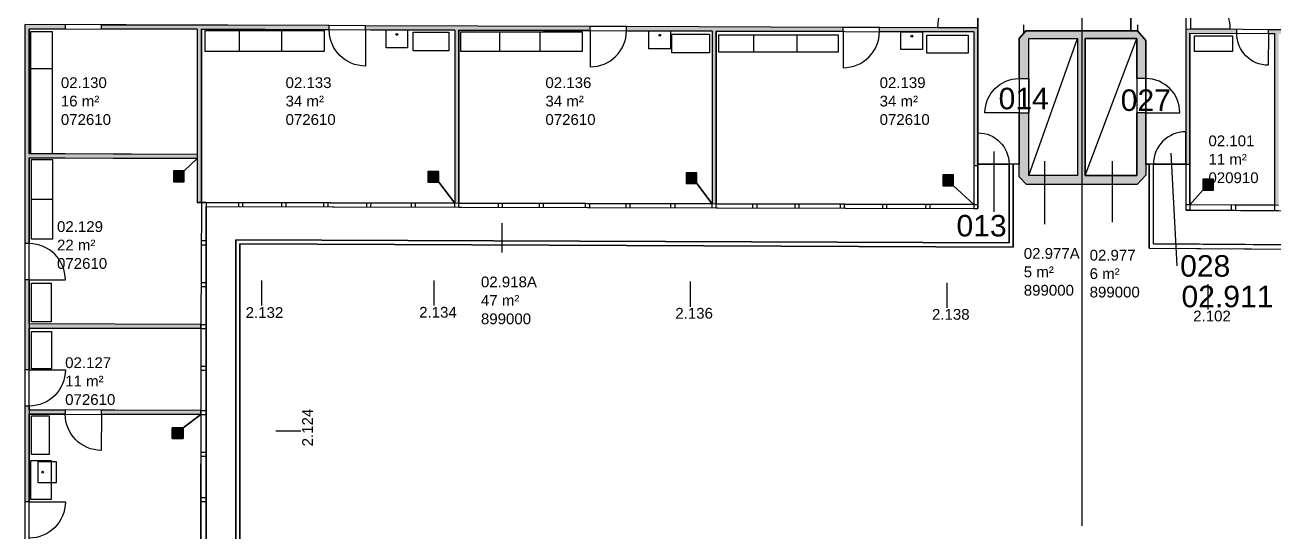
# Model space of a CAD drawing. Header units: metres. Extents: x -1 to 148, y -1 to 108.
# Drawn here: x 44.95 to 79.8, y 26.4 to 40.55 of the extents above; entities that cross this region are included whole.
import ezdxf

# ---------------------------------------------------------------- set-up
doc = ezdxf.new("R2010")
doc.units = ezdxf.units.M
doc.header["$MEASUREMENT"] = 0
doc.linetypes.add('ACAD_ISO03W100', pattern=[30, 12, -18])
doc.layers.get('0').update_dxf_attribs({"linetype": 'CONTINUOUS'})
doc.layers.add('Unchanged', color=8, linetype='CONTINUOUS')
doc.layers.add('Unchanged Layer Off', color=2, linetype='CONTINUOUS')
doc.styles.add('ARIAL', font='arial.ttf')

# ---------------------------------------------------------------- blocks, each defined once
blk = doc.blocks.new('Tuer')
at = {"layer": 'Unchanged'}
blk.add_line((0, 0), (0, 0.82), dxfattribs=at)
blk.add_arc((0, 0), 0.82, 90, 180, dxfattribs=at)
blk = doc.blocks.new('tueren')
at = {"layer": 'Unchanged', "linetype": 'ACAD_ISO03W100', "ltscale": 0.01}
blk.add_line((92.527, 97.642), (92.527, 98.708), dxfattribs=at)
at = {"layer": 'Unchanged'}
blk.add_line((94.658, 97.642), (94.658, 98.708), dxfattribs=at)
at = {"layer": 'Unchanged', "linetype": 'ACAD_ISO03W100', "ltscale": 0.01}
blk.add_arc((92.527, 97.642), 1.066, 360, 90, dxfattribs=at)
at = {"layer": 'Unchanged'}
blk.add_arc((94.658, 97.642), 1.066, 90, 180, dxfattribs=at)
blk = doc.blocks.new('Ausgussbecken')
at = {"layer": 'Unchanged'}
blk.add_lwpolyline([(-0.185, 0), (0.415, 0), (0.415, -0.5), (-0.185, -0.5)], close=True, dxfattribs=at)
at = {"layer": 'Unchanged', "linetype": 'Continuous'}
blk.add_circle((0.115, -0.124), 0.0253, dxfattribs=at)
blk = doc.blocks.new('Raumstempel')
at = {"layer": 'Unchanged', "linetype": 'ByBlock', "style": 'ARIAL'}
for tag, p in [('HOERSAALNUMMER', (0, 1.029)), ('ANZAHL PLAETZE', (0, 0.514)), ('RAUMNUMMER', (0, 0)), ('FLÄCHE', (0, -0.514)), ('INSTITUTSNUMMER1', (0, -1.029)), ('INSTITUTSNUMMER2', (0, -1.543))]:
    blk.add_attdef(tag, p, '', height=0.3, dxfattribs=at)

msp = doc.modelspace()

# ---------------------------------------------------------------- hatches: boundary and pattern name
at = {"layer": 'Unchanged'}
h = msp.add_hatch(color=256, dxfattribs=at)
h.paths.add_polyline_path([(45.062, 40.44), (46.068, 40.434), (46.068, 40.555), (44.947, 40.556), (44.947, 34.446), (45.062, 34.446), (45.062, 36.835), (46.068, 36.832), (49.752, 36.82), (49.752, 36.935), (46.069, 36.947), (45.062, 36.95)])
h.paths.add_polyline_path([(45.062, 33.436), (44.947, 33.436), (44.947, 30.926), (45.062, 30.926), (45.062, 32.206)])
h.paths.add_polyline_path([(45.062, 29.916), (44.947, 29.916), (44.947, 27.242), (45.062, 27.242), (45.062, 28.649)])
h.paths.add_polyline_path([(46.068, 29.811), (45.062, 29.811), (45.062, 29.692), (46.068, 29.692)])
h.paths.add_polyline_path([(49.847, 29.795), (47.079, 29.804), (47.078, 29.689), (49.847, 29.68), (49.847, 29.68)])
h.paths.add_polyline_path([(49.847, 32.19), (45.062, 32.206), (45.062, 32.085), (49.847, 32.075), (49.847, 32.075)])
for points in [[(53.431, 40.527), (47.078, 40.542), (47.078, 40.434), (49.752, 40.425), (49.752, 35.598), (49.867, 35.598), (49.867, 40.424), (53.431, 40.412)], [(57.047, 40.4), (60.708, 40.388), (60.708, 40.503), (54.441, 40.524), (54.441, 40.409), (56.932, 40.401), (56.932, 35.578), (57.047, 35.578)], [(61.718, 40.5), (61.718, 40.385), (64.103, 40.377), (64.103, 35.558), (64.218, 35.558), (64.218, 35.558), (64.218, 40.376), (67.763, 40.364), (67.763, 40.479)], [(68.773, 40.476), (68.773, 40.361), (71.399, 40.352), (71.399, 36.624), (71.514, 36.624), (71.514, 40.467)], [(77.427, 40.319), (78.734, 40.31), (78.734, 40.425), (77.312, 40.434), (77.312, 36.665), (77.427, 36.665)], [(76.2, 36.354), (76.2, 36.665), (75.952, 36.665), (75.952, 36.347), (74.508, 36.347), (74.297, 36.347), (72.939, 36.347), (72.939, 36.665), (72.664, 36.665), (72.664, 36.313), (72.873, 36.095), (75.958, 36.095)], [(49.388, 36.173), (49.388, 36.473), (49.088, 36.473), (49.088, 36.173)], [(56.482, 36.16), (56.482, 36.46), (56.182, 36.46), (56.182, 36.16)], [(63.679, 36.119), (63.679, 36.419), (63.379, 36.419), (63.379, 36.119)], [(70.84, 36.061), (70.84, 36.361), (70.54, 36.361), (70.54, 36.061)], [(78.087, 35.942), (78.087, 36.242), (77.787, 36.242), (77.787, 35.942)], [(49.354, 29.009), (49.354, 29.309), (49.054, 29.309), (49.054, 29.009)]]:
    msp.add_hatch(color=256, dxfattribs=at).paths.add_polyline_path(points)
h = msp.add_hatch(color=256, dxfattribs=at)
h.paths.add_polyline_path([(75.964, 40.379), (72.855, 40.379), (72.664, 40.17), (72.664, 39.049), (72.939, 39.049), (72.939, 40.17), (74.297, 40.17), (74.297, 36.347), (74.508, 36.347), (74.508, 40.17), (75.952, 40.17), (75.952, 39.049), (76.2, 39.049), (76.2, 40.112)])
h.paths.add_polyline_path([(72.939, 38.099), (72.664, 38.099), (72.664, 36.665), (72.939, 36.665)], flags=17)
h.paths.add_polyline_path([(76.2, 38.099), (75.952, 38.099), (75.952, 36.665), (76.2, 36.665)], flags=17)
h = msp.add_hatch(color=256, dxfattribs=at)
h.paths.add_polyline_path([(82.196, 40.289), (82.328, 40.288), (82.329, 40.403), (81.984, 40.405), (81.983, 40.29), (82.081, 40.29), (82.081, 35.5), (82.196, 35.499)])
h.paths.add_polyline_path([(79.9, 40.303), (81.098, 40.296), (81.099, 40.411), (79.619, 40.42), (79.619, 40.305), (79.785, 40.304), (79.785, 35.515), (79.9, 35.514)])

# ---------------------------------------------------------------- linework, layer by layer
at = {"layer": 'Unchanged', "ltscale": 0.025}
for p, q in [((74.427, 26.572), (74.427, 56.68)), ((75.785, 40.379), (75.785, 41.965)), ((75.964, 40.379), (75.785, 40.379)), ((76.2, 40.112), (75.964, 40.379))]:
    msp.add_line(p, q, dxfattribs=at)
at = {"layer": 'Unchanged'}
for p, q in [((44.947, 40.556), (44.947, 34.446)), ((45.062, 40.44), (45.062, 36.95)), ((45.062, 40.44), (46.068, 40.434)), ((46.068, 40.555), (46.068, 40.434)), ((53.431, 40.527), (47.078, 40.542)), ((47.078, 40.434), (47.078, 40.542)), ((49.752, 40.425), (47.078, 40.434)), ((53.431, 40.412), (53.431, 40.527)), ((60.708, 40.503), (54.441, 40.524)), ((54.441, 40.409), (54.441, 40.524)), ((60.708, 40.388), (60.708, 40.503)), ((61.718, 40.385), (61.718, 40.5)), ((67.763, 40.479), (61.718, 40.5)), ((67.763, 40.364), (67.763, 40.479)), ((71.514, 40.467), (68.773, 40.476)), ((68.773, 40.361), (68.773, 40.476)), ((71.514, 40.467), (70.39, 40.47)), ((71.514, 40.467), (71.514, 36.624)), ((72.798, 40.317), (72.798, 40.548)), ((75.964, 40.548), (75.964, 40.379)), ((77.312, 40.434), (77.312, 36.665)), ((77.312, 40.434), (78.734, 40.425)), ((49.752, 40.425), (49.752, 35.598)), ((53.431, 40.412), (49.867, 40.424)), ((49.867, 40.424), (49.867, 35.598)), ((50.917, 40.388), (50.917, 39.802)), ((52.105, 39.802), (52.105, 40.388)), ((56.932, 40.401), (54.441, 40.409)), ((56.932, 40.401), (56.932, 35.578)), ((60.708, 40.388), (57.047, 40.4)), ((57.047, 40.4), (57.047, 35.578)), ((58.182, 40.355), (58.182, 39.805)), ((59.309, 39.805), (59.309, 40.355)), ((64.103, 40.377), (61.718, 40.385)), ((64.103, 40.377), (64.103, 35.558)), ((67.763, 40.364), (64.218, 40.376)), ((64.218, 40.376), (64.218, 35.558)), ((65.264, 40.269), (65.264, 39.784)), ((66.478, 39.784), (66.478, 40.269)), ((71.399, 40.352), (68.773, 40.361)), ((71.399, 40.352), (71.399, 36.624)), ((72.664, 40.17), (72.855, 40.379)), ((72.939, 39.049), (72.939, 40.17)), ((72.939, 40.17), (74.297, 40.17)), ((72.939, 36.347), (74.297, 40.17)), ((74.297, 40.17), (74.297, 36.347)), ((75.952, 40.17), (74.508, 40.17)), ((74.508, 40.17), (74.508, 36.347)), ((74.508, 36.347), (75.952, 40.17)), ((75.952, 39.049), (75.952, 40.17)), ((75.964, 40.379), (76.2, 40.112)), ((77.427, 40.319), (77.427, 36.665)), ((77.427, 40.319), (78.734, 40.31)), ((78.734, 40.31), (78.734, 40.425)), ((79.619, 40.305), (79.619, 40.42)), ((79.619, 40.42), (81.099, 40.411)), ((79.619, 40.305), (79.785, 40.304)), ((79.785, 40.304), (79.785, 35.515)), ((45.113, 39.328), (45.705, 39.328)), ((72.664, 39.049), (72.939, 39.049)), ((72.939, 39.049), (72.939, 38.099)), ((76.197, 39.049), (75.952, 39.049)), ((75.952, 39.049), (75.952, 38.099)), ((72.664, 38.099), (72.939, 38.099)), ((76.197, 38.099), (75.952, 38.099)), ((46.069, 36.947), (45.062, 36.95)), ((49.752, 36.935), (46.069, 36.947)), ((45.062, 36.835), (45.062, 34.446)), ((46.068, 36.832), (45.062, 36.835)), ((49.752, 36.82), (46.068, 36.832)), ((71.399, 36.624), (71.514, 36.624)), ((71.399, 36.624), (71.399, 35.423)), ((72.385, 36.665), (71.514, 36.665)), ((71.514, 36.624), (71.514, 35.423)), ((72.664, 36.665), (72.385, 36.665)), ((72.385, 34.465), (72.385, 36.665)), ((72.5, 34.35), (72.5, 36.665)), ((72.939, 36.347), (72.939, 36.665)), ((73.385, 34.986), (73.385, 36.751)), ((75.273, 35.047), (75.273, 36.751)), ((75.952, 36.347), (75.952, 36.665)), ((77.312, 36.665), (76.2, 36.665)), ((76.295, 34.324), (76.295, 36.665)), ((76.41, 34.438), (76.41, 36.665)), ((77.312, 36.665), (76.41, 36.665)), ((77.312, 36.665), (77.427, 36.665)), ((77.312, 36.665), (77.312, 35.382)), ((77.427, 36.665), (77.427, 35.381)), ((72.664, 36.313), (72.873, 36.095)), ((74.297, 36.347), (72.939, 36.347)), ((74.508, 36.347), (75.952, 36.347)), ((45.127, 35.683), (45.715, 35.683)), ((49.867, 35.598), (49.752, 35.598)), ((49.867, 35.598), (49.847, 32.19)), ((49.867, 35.598), (57.047, 35.578)), ((49.997, 35.598), (49.997, 32.19)), ((50.905, 35.48), (50.905, 35.595)), ((51.02, 35.48), (51.02, 35.595)), ((52.112, 35.477), (52.112, 35.592)), ((52.227, 35.477), (52.227, 35.592)), ((53.281, 35.474), (53.282, 35.589)), ((53.396, 35.473), (53.397, 35.588)), ((54.479, 35.47), (54.48, 35.585)), ((54.594, 35.47), (54.595, 35.585)), ((55.72, 35.467), (55.72, 35.582)), ((55.835, 35.466), (55.835, 35.581)), ((56.931, 35.463), (56.932, 35.578)), ((57.046, 35.463), (57.047, 35.578)), ((57.047, 35.578), (64.218, 35.558)), ((58.147, 35.46), (58.148, 35.575)), ((58.262, 35.46), (58.263, 35.575)), ((59.292, 35.457), (59.293, 35.572)), ((59.407, 35.457), (59.408, 35.572)), ((60.579, 35.453), (60.58, 35.568)), ((60.694, 35.453), (60.695, 35.568)), ((61.707, 35.45), (61.707, 35.565)), ((61.822, 35.45), (61.822, 35.565)), ((62.956, 35.447), (62.957, 35.562)), ((63.071, 35.446), (63.072, 35.561)), ((64.103, 35.444), (64.103, 35.559)), ((64.218, 35.558), (71.399, 35.538)), ((64.218, 35.443), (64.218, 35.558)), ((65.245, 35.441), (65.245, 35.556)), ((65.36, 35.44), (65.36, 35.555)), ((66.421, 35.437), (66.422, 35.552)), ((66.536, 35.437), (66.537, 35.552)), ((49.997, 35.483), (57.047, 35.463)), ((57.047, 35.463), (64.218, 35.443)), ((64.218, 35.443), (71.399, 35.423)), ((67.685, 35.434), (67.685, 35.549)), ((67.8, 35.433), (67.8, 35.548)), ((68.866, 35.43), (68.866, 35.545)), ((68.981, 35.43), (68.981, 35.545)), ((70.069, 35.427), (70.07, 35.542)), ((70.184, 35.427), (70.185, 35.542)), ((71.399, 35.538), (71.514, 35.538)), ((71.399, 35.423), (71.514, 35.423)), ((77.427, 35.531), (77.312, 35.531)), ((77.427, 35.381), (77.312, 35.382)), ((79.9, 35.514), (77.427, 35.531)), ((79.9, 35.364), (77.427, 35.381)), ((78.583, 35.523), (78.582, 35.373)), ((78.698, 35.522), (78.697, 35.372)), ((79.785, 35.515), (79.784, 35.365)), ((58.255, 34.198), (58.255, 35.02)), ((49.861, 34.53), (49.997, 34.53)), ((50.825, 34.554), (72.385, 34.465)), ((50.825, 5.985), (50.825, 34.554)), ((45.062, 34.446), (44.947, 34.446)), ((49.86, 34.415), (49.997, 34.415)), ((50.94, 5.87), (50.94, 34.438)), ((50.94, 34.438), (72.5, 34.35)), ((76.295, 34.324), (106.767, 34.108)), ((76.41, 34.438), (107.168, 34.22)), ((45.062, 33.436), (44.947, 33.436)), ((44.947, 33.436), (44.947, 30.926)), ((45.062, 33.436), (45.062, 32.206)), ((49.853, 33.246), (49.997, 33.246)), ((49.854, 33.361), (49.997, 33.361)), ((49.847, 32.19), (45.062, 32.206)), ((45.062, 32.206), (45.062, 30.926)), ((49.847, 32.075), (45.062, 32.085)), ((49.847, 32.19), (49.847, 28.518)), ((49.847, 32.19), (49.997, 32.19)), ((49.847, 32.075), (49.847, 32.19)), ((49.847, 32.075), (49.997, 32.075)), ((49.997, 32.19), (49.997, 28.517)), ((49.847, 31.031), (49.997, 31.031)), ((45.062, 30.926), (44.947, 30.926)), ((49.847, 30.916), (49.997, 30.916)), ((45.062, 29.916), (44.947, 29.916)), ((44.947, 29.916), (44.947, 27.242)), ((45.062, 29.916), (45.062, 28.649)), ((45.062, 29.811), (46.068, 29.811)), ((46.068, 29.692), (45.062, 29.692)), ((46.068, 29.811), (46.068, 29.692)), ((47.078, 29.689), (47.079, 29.804)), ((49.847, 29.68), (47.078, 29.689)), ((49.847, 29.795), (47.079, 29.804)), ((49.847, 29.795), (49.997, 29.795)), ((49.847, 29.68), (49.847, 29.795)), ((49.847, 29.68), (49.997, 29.68)), ((45.062, 28.649), (45.062, 27.242)), ((49.847, 28.633), (49.997, 28.633)), ((49.847, 28.518), (49.847, 21.324)), ((49.847, 28.518), (49.997, 28.518)), ((49.997, 28.517), (49.997, 21.323)), ((45.062, 27.242), (44.947, 27.242)), ((49.847, 27.364), (49.997, 27.364)), ((49.847, 27.249), (49.997, 27.249))]:
    msp.add_line(p, q, dxfattribs=at)
for points in [[(45.113, 40.368), (45.705, 40.368), (45.705, 36.948), (45.113, 36.948)], [(53.29, 39.802), (49.971, 39.802), (49.971, 40.388), (53.29, 40.388)], [(56.768, 39.828), (55.77, 39.828), (55.77, 40.345), (56.768, 40.345)], [(60.484, 39.805), (57.097, 39.805), (57.097, 40.355), (60.484, 40.355)], [(64.032, 39.773), (62.978, 39.773), (62.978, 40.286), (64.032, 40.286)], [(67.623, 39.784), (64.295, 39.784), (64.295, 40.269), (67.623, 40.269)], [(71.248, 39.756), (70.092, 39.756), (70.092, 40.258), (71.248, 40.258)], [(78.612, 39.808), (77.554, 39.808), (77.554, 40.245), (78.612, 40.245)], [(45.715, 34.571), (45.127, 34.571), (45.127, 36.795), (45.715, 36.795)], [(49.088, 36.173), (49.388, 36.173), (49.388, 36.473), (49.088, 36.473)], [(56.182, 36.16), (56.482, 36.16), (56.482, 36.46), (56.182, 36.46)], [(63.379, 36.119), (63.679, 36.119), (63.679, 36.419), (63.379, 36.419)], [(70.54, 36.061), (70.84, 36.061), (70.84, 36.361), (70.54, 36.361)], [(77.787, 35.942), (78.087, 35.942), (78.087, 36.242), (77.787, 36.242)], [(45.68, 32.265), (45.132, 32.265), (45.132, 33.342), (45.68, 33.342)], [(45.683, 30.957), (45.129, 30.957), (45.129, 31.995), (45.683, 31.995)], [(45.619, 28.568), (45.132, 28.568), (45.132, 29.645), (45.619, 29.645)], [(49.054, 29.009), (49.354, 29.009), (49.354, 29.309), (49.054, 29.309)], [(45.673, 27.307), (45.111, 27.307), (45.111, 28.398), (45.673, 28.398)]]:
    msp.add_lwpolyline(points, close=True, dxfattribs=at)
for points in [[(72.664, 39.049), (72.664, 40.17)], [(72.855, 40.379), (75.964, 40.379)], [(76.2, 40.112), (76.2, 39.049)], [(72.664, 36.665), (72.664, 38.099)], [(72.939, 36.665), (72.939, 38.099)], [(75.952, 36.665), (75.952, 38.099)], [(76.2, 38.099), (76.2, 36.665)], [(72.664, 36.313), (72.664, 36.665)], [(76.2, 36.665), (76.2, 36.354), (75.958, 36.095)], [(75.958, 36.095), (72.873, 36.095)]]:
    msp.add_lwpolyline(points, dxfattribs=at)
msp.add_arc((71.514, 40.467), 1.124, 89.8081, 179.8081, dxfattribs=at)
at = {"layer": 'Unchanged Layer Off'}
for p, q in [((71.97, 35.333), (71.97, 37.013)), ((77.072, 33.827), (76.909, 36.973))]:
    msp.add_line(p, q, dxfattribs=at)
at = {"layer": 'Unchanged Layer Off', "ltscale": 0.025}
for p, q in [((51.552, 32.716), (51.552, 33.416)), ((56.358, 32.716), (56.358, 33.416)), ((56.358, 32.716), (56.358, 33.416)), ((63.5, 32.687), (63.5, 33.387)), ((63.5, 32.687), (63.5, 33.387)), ((70.656, 32.657), (70.656, 33.357)), ((70.656, 32.657), (70.656, 33.357)), ((77.94, 32.613), (77.94, 33.313)), ((77.94, 32.613), (77.94, 33.313)), ((52.64, 29.212), (51.94, 29.211))]:
    msp.add_line(p, q, dxfattribs=at)
at = {"layer": 'Unchanged Layer Off', "flags": 128}
for points in [[(104.79, 52.162), (76.264, 52.365), (76.264, 44.274), (76.009, 44.016), (76.009, 42.309), (76.154, 42.309), (76.154, 41.965), (75.785, 41.965), (75.785, 40.379), (75.964, 40.379), (76.2, 40.112), (76.201, 36.665), (76.295, 36.665), (76.295, 34.324), (106.767, 34.108)], [(71.514, 42.714), (71.514, 40.467), (68.773, 40.476), (67.763, 40.479), (61.718, 40.5), (60.708, 40.503), (54.441, 40.524), (53.431, 40.527), (44.947, 40.556), (44.947, 8.399)], [(75.785, 40.548), (75.785, 40.379), (72.855, 40.379), (72.664, 40.17), (72.664, 39.049), (72.664, 38.099), (72.664, 36.665), (72.5, 36.665), (72.385, 36.665), (71.514, 36.665), (71.514, 40.467), (71.514, 42.714)], [(75.785, 41.965), (75.785, 40.379), (75.964, 40.379), (76.2, 40.112), (76.2, 36.354), (75.958, 36.095), (72.873, 36.095), (72.664, 36.313), (72.664, 36.665), (72.5, 36.665), (72.5, 34.35), (50.94, 34.438), (50.94, 5.87)]]:
    msp.add_lwpolyline(points, dxfattribs=at)
for points in [[(76.264, 49.972), (76.379, 49.972), (77.339, 49.971), (77.339, 42.634), (77.312, 40.434), (77.312, 36.665), (76.41, 36.665), (76.295, 36.665), (76.2, 36.665), (76.2, 38.099), (76.197, 39.049), (76.2, 40.112), (75.964, 40.379), (75.785, 40.379), (75.785, 41.965), (76.154, 41.965), (76.154, 42.309), (76.009, 42.309), (76.009, 44.016), (76.264, 44.274), (76.264, 47.694), (76.264, 48.704), (76.264, 49.972)], [(77.801, 43.412), (77.801, 43.112), (78.101, 43.112), (78.101, 43.412), (77.801, 43.412), (77.454, 42.633), (77.441, 40.434), (83.331, 40.397), (83.331, 42.811), (85.488, 42.798), (85.488, 42.963), (84.892, 42.963), (84.892, 43.563), (97.066, 43.545), (97.066, 40.315), (101.189, 40.274), (101.215, 42.617), (98.789, 42.644), (98.789, 46.165), (77.454, 46.269), (77.454, 42.633)], [(45.062, 40.44), (49.752, 40.425), (49.752, 36.935), (45.062, 36.95), (45.062, 40.44)], [(49.867, 40.424), (56.932, 40.401), (56.932, 35.578), (56.482, 36.16), (56.482, 36.46), (56.182, 36.46), (56.182, 36.16), (56.482, 36.16), (56.932, 35.578), (49.997, 35.598), (49.867, 35.598)], [(57.047, 40.4), (64.103, 40.377), (64.103, 35.558), (63.679, 36.119), (63.679, 36.419), (63.379, 36.419), (63.379, 36.119), (63.679, 36.119), (64.103, 35.558), (57.047, 35.578), (57.047, 40.4)], [(64.218, 40.376), (71.399, 40.352), (71.399, 35.538), (70.84, 36.061), (70.84, 36.361), (70.54, 36.361), (70.54, 36.061), (70.84, 36.061), (71.399, 35.538), (64.218, 35.558), (64.218, 40.376)], [(72.939, 40.17), (74.297, 40.17), (74.297, 36.347), (72.939, 36.347), (72.939, 40.17)], [(74.508, 40.17), (75.952, 40.17), (75.952, 36.347), (74.508, 36.347), (74.508, 40.17)], [(77.427, 40.319), (79.785, 40.304), (79.785, 35.515), (77.427, 35.531), (77.787, 35.942), (78.087, 35.942), (78.087, 36.242), (77.787, 36.242), (77.787, 35.942), (77.427, 35.531), (77.427, 40.319)], [(45.062, 36.835), (49.752, 36.82), (49.388, 36.473), (49.088, 36.473), (49.088, 36.173), (49.388, 36.173), (49.388, 36.473), (49.752, 36.82), (49.752, 35.598), (49.867, 35.598), (49.847, 32.19), (45.062, 32.206), (45.062, 36.835)], [(71.514, 36.665), (72.385, 36.665), (72.385, 34.465), (50.825, 34.554), (50.825, 5.985), (48.622, 5.985), (48.625, 6.905), (49.997, 6.9), (49.997, 35.483), (71.399, 35.423), (71.514, 35.423), (71.514, 35.538), (71.514, 36.624), (71.514, 36.665)], [(76.41, 36.665), (77.312, 36.665), (77.312, 35.382), (77.427, 35.381), (107.094, 35.183), (107.168, 35.183), (107.168, 34.22), (76.41, 34.438), (76.41, 36.665)], [(45.062, 32.085), (49.847, 32.075), (49.847, 29.795), (49.847, 29.795), (49.847, 29.795), (49.847, 29.795), (49.847, 29.795), (49.847, 29.795), (49.847, 29.795), (45.062, 29.811), (45.062, 32.085)], [(49.847, 29.68), (49.354, 29.309), (49.354, 29.009), (49.054, 29.009), (49.054, 29.309), (49.354, 29.309), (49.847, 29.68), (49.82, 21.439), (49.383, 21.822), (49.083, 21.822), (49.083, 22.122), (49.383, 22.122), (49.383, 21.822), (49.82, 21.439), (45.062, 21.455), (45.062, 29.692)]]:
    msp.add_lwpolyline(points, close=True, dxfattribs=at)

# ---------------------------------------------------------------- block references
for name, p, xscale, yscale, zscale, rotation in [('tueren', (-23.333, 138.14), 1.032205655669589, 1.032205655669589, 1.032205655669589, 270), ('Tuer', (54.441, 40.409), -1.231732666875729, 1.231732666875738, 1.231732666875737, 179.8081466111123), ('Tuer', (60.708, 40.388), 1.231732666875729, 1.231732666875729, 1.231732666875729, 179.8081466111117), ('Tuer', (67.763, 40.364), 1.231732666875729, 1.231732666875729, 1.231732666875729, 179.8081466111117), ('Tuer', (79.619, 40.305), -1.079268292682997, 1.079268292683018, 1.079268292683016, 179.6439095019137), ('Tuer', (72.664, 38.099), -1.158544533305488, 1.158544533305502, 1.158544533305502, 90.00000000305994), ('Tuer', (76.197, 38.099), 1.158544533305488, 1.158544533305488, 1.158544533305488, 269.9999999969401), ('Tuer', (45.062, 33.436), 1.231732666875722, 1.231732666875722, 1.231732666875722, 269.9999999969407), ('Tuer', (45.062, 30.926), -1.231732666875722, 1.231732666875738, 1.231732666875737, 269.9999999969405), ('Tuer', (47.078, 29.689), -1.231732666875727, 1.231732666875736, 1.231732666875737, 179.8081466111124), ('Tuer', (45.062, 27.242), -1.231732666875722, 1.231732666875738, 1.231732666875737, 269.9999999969405)]:
    msp.add_blockref(name, p, dxfattribs=dict(xscale=xscale, yscale=yscale, zscale=zscale, rotation=rotation))
for p in [(55.199, 40.406), (62.53, 40.382), (69.556, 40.358)]:
    msp.add_blockref('Ausgussbecken', p)
ref = msp.add_blockref('Raumstempel', (45.947, 39.3))
ref.add_attrib('RAUMNUMMER', '02.130', (45.947, 38.786), dxfattribs={"layer": 'Unchanged', "color": 7, "height": 0.3, "style": 'ARIAL'})
ref.add_attrib('FLÄCHE_NGF', '16 m²', (45.947, 38.272), dxfattribs={"layer": 'Unchanged', "color": 7, "height": 0.3, "style": 'ARIAL'})
ref.add_attrib('NUTZER_1', '072610', (45.947, 37.758), dxfattribs={"layer": 'Unchanged', "color": 7, "height": 0.3, "style": 'ARIAL'})
ref = msp.add_blockref('Raumstempel', (52.212, 39.3))
ref.add_attrib('RAUMNUMMER', '02.133', (52.212, 38.786), dxfattribs={"layer": 'Unchanged', "color": 7, "height": 0.3, "style": 'ARIAL'})
ref.add_attrib('FLÄCHE_NGF', '34 m²', (52.212, 38.272), dxfattribs={"layer": 'Unchanged', "color": 7, "height": 0.3, "style": 'ARIAL'})
ref.add_attrib('NUTZER_1', '072610', (52.212, 37.758), dxfattribs={"layer": 'Unchanged', "color": 7, "height": 0.3, "style": 'ARIAL'})
ref = msp.add_blockref('Raumstempel', (59.458, 39.3))
ref.add_attrib('RAUMNUMMER', '02.136', (59.458, 38.786), dxfattribs={"layer": 'Unchanged', "color": 7, "height": 0.3, "style": 'ARIAL'})
ref.add_attrib('FLÄCHE_NGF', '34 m²', (59.458, 38.272), dxfattribs={"layer": 'Unchanged', "color": 7, "height": 0.3, "style": 'ARIAL'})
ref.add_attrib('NUTZER_1', '072610', (59.458, 37.758), dxfattribs={"layer": 'Unchanged', "color": 7, "height": 0.3, "style": 'ARIAL'})
ref = msp.add_blockref('Raumstempel', (68.776, 39.3))
ref.add_attrib('RAUMNUMMER', '02.139', (68.776, 38.786), dxfattribs={"layer": 'Unchanged', "color": 7, "height": 0.3, "style": 'ARIAL'})
ref.add_attrib('FLÄCHE_NGF', '34 m²', (68.776, 38.272), dxfattribs={"layer": 'Unchanged', "color": 7, "height": 0.3, "style": 'ARIAL'})
ref.add_attrib('NUTZER_1', '072610', (68.776, 37.758), dxfattribs={"layer": 'Unchanged', "color": 7, "height": 0.3, "style": 'ARIAL'})
for p, xscale, yscale, zscale in [((71.514, 36.665), -1.06184702915492, 1.061847029154935, 1.061847029154934), ((77.312, 36.665), 1.099356836496157, 1.099356836496157, 1.099356836496157)]:
    msp.add_blockref('Tuer', p, dxfattribs=dict(xscale=xscale, yscale=yscale, zscale=zscale))
ref = msp.add_blockref('Raumstempel', (77.945, 37.678))
ref.add_attrib('RAUMNUMMER', '02.101', (77.945, 37.163), dxfattribs={"layer": 'Unchanged', "color": 7, "height": 0.3, "style": 'ARIAL'})
ref.add_attrib('FLÄCHE_NGF', '11 m²', (77.945, 36.649), dxfattribs={"layer": 'Unchanged', "color": 7, "height": 0.3, "style": 'ARIAL'})
ref.add_attrib('NUTZER_1', '020910', (77.945, 36.135), dxfattribs={"layer": 'Unchanged', "color": 7, "height": 0.3, "style": 'ARIAL'})
ref = msp.add_blockref('Raumstempel', (45.84, 35.286))
ref.add_attrib('RAUMNUMMER', '02.129', (45.84, 34.771), dxfattribs={"layer": 'Unchanged', "color": 7, "height": 0.3, "style": 'ARIAL'})
ref.add_attrib('FLÄCHE_NGF', '22 m²', (45.84, 34.257), dxfattribs={"layer": 'Unchanged', "color": 7, "height": 0.3, "style": 'ARIAL'})
ref.add_attrib('NUTZER_1', '072610', (45.84, 33.743), dxfattribs={"layer": 'Unchanged', "color": 7, "height": 0.3, "style": 'ARIAL'})
ref = msp.add_blockref('Raumstempel', (72.796, 34.538))
ref.add_attrib('RAUMNUMMER', '02.977A', (72.796, 34.023), dxfattribs={"layer": 'Unchanged', "color": 7, "height": 0.3, "style": 'ARIAL'})
ref.add_attrib('FLÄCHE_NGF', '5 m²', (72.796, 33.509), dxfattribs={"layer": 'Unchanged', "color": 7, "height": 0.3, "style": 'ARIAL'})
ref.add_attrib('NUTZER_1', '899000', (72.796, 32.995), dxfattribs={"layer": 'Unchanged', "color": 7, "height": 0.3, "style": 'ARIAL'})
ref = msp.add_blockref('Raumstempel', (74.632, 34.488))
ref.add_attrib('RAUMNUMMER', '02.977', (74.632, 33.974), dxfattribs={"layer": 'Unchanged', "color": 7, "height": 0.3, "style": 'ARIAL'})
ref.add_attrib('FLÄCHE_NGF', '6 m²', (74.632, 33.459), dxfattribs={"layer": 'Unchanged', "color": 7, "height": 0.3, "style": 'ARIAL'})
ref.add_attrib('NUTZER_1', '899000', (74.632, 32.945), dxfattribs={"layer": 'Unchanged', "color": 7, "height": 0.3, "style": 'ARIAL'})
ref = msp.add_blockref('Raumstempel', (57.66, 33.742))
ref.add_attrib('RAUMNUMMER', '02.918A', (57.66, 33.228), dxfattribs={"layer": 'Unchanged', "color": 7, "height": 0.3, "style": 'ARIAL'})
ref.add_attrib('FLÄCHE_NGF', '47 m²', (57.66, 32.713), dxfattribs={"layer": 'Unchanged', "color": 7, "height": 0.3, "style": 'ARIAL'})
ref.add_attrib('NUTZER_1', '899000', (57.66, 32.199), dxfattribs={"layer": 'Unchanged', "color": 7, "height": 0.3, "style": 'ARIAL'})
ref = msp.add_blockref('Raumstempel', (46.067, 31.49))
ref.add_attrib('RAUMNUMMER', '02.127', (46.067, 30.975), dxfattribs={"layer": 'Unchanged', "color": 0, "linetype": 'ByBlock', "height": 0.3, "style": 'ARIAL'})
ref.add_attrib('FLÄCHE_NGF', '11 m²', (46.067, 30.461), dxfattribs={"layer": 'Unchanged', "color": 0, "linetype": 'ByBlock', "height": 0.3, "style": 'ARIAL'})
ref.add_attrib('NUTZER_1', '072610', (46.067, 29.947), dxfattribs={"layer": 'Unchanged', "color": 0, "linetype": 'ByBlock', "height": 0.3, "style": 'ARIAL'})
at = {"rotation": 90}
msp.add_blockref('Ausgussbecken', (45.316, 27.958), dxfattribs=at)

# ---------------------------------------------------------------- texts
at = {"layer": 'Unchanged Layer Off', "style": 'ARIAL'}
for s, p in [('014', (72.094, 38.194)), ('027', (75.499, 38.148)), ('013', (70.92, 34.646)), ('028', (77.155, 33.525))]:
    msp.add_text(s, height=0.6, dxfattribs=at).set_placement(p)
at = {"layer": 'Unchanged Layer Off', "insert": (77.193, 33.272), "char_height": 0.6, "width": 5.35199, "attachment_point": 1, "style": 'ARIAL'}
msp.add_mtext('02.911', dxfattribs=at)
at = {"layer": 'Unchanged Layer Off', "linetype": 'Continuous', "char_height": 0.3, "width": 1.4607, "attachment_point": 1, "style": 'ARIAL'}
for s, insert in [('2.132', (51.1, 32.674)), ('2.134', (55.938, 32.682)), ('2.136', (63.08, 32.653)), ('2.138', (70.236, 32.623)), ('2.102', (77.52, 32.578))]:
    msp.add_mtext(s, dxfattribs=dict(at, insert=insert))
at = {"layer": 'Unchanged Layer Off', "linetype": 'Continuous', "insert": (52.675, 28.792), "char_height": 0.3, "width": 1.4607, "attachment_point": 1, "rotation": 90.02, "style": 'ARIAL'}
msp.add_mtext('2.124', dxfattribs=at)

doc.saveas('drawing.dxf')
